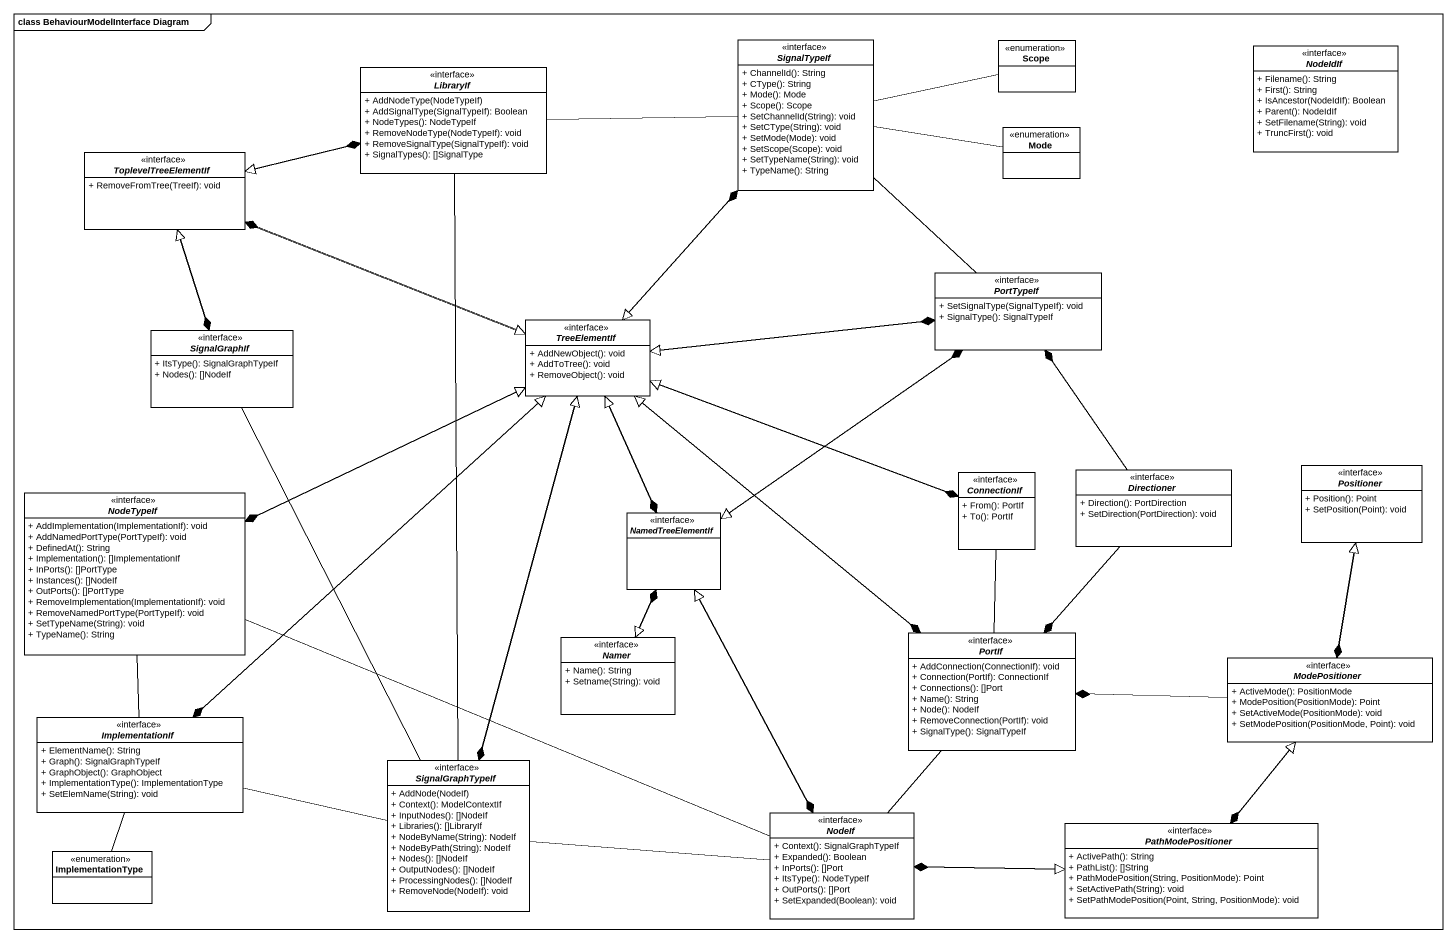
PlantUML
@startuml
mainframe class BehaviourModelInterface Diagram
hide circle
hide empty members
skinparam classAttributeIconSize 0
interface SignalTypeIf <<interface>> {
  + ChannelId(): String
  + CType(): String
  + Mode(): Mode
  + Scope(): Scope
  + SetChannelId(String): void
  + SetCType(String): void
  + SetMode(Mode): void
  + SetScope(Scope): void
  + SetTypeName(String): void
  + TypeName(): String
}
enum Scope
interface NodeIdIf {
  + Filename(): String
  + First(): String
  + IsAncestor(NodeIdIf): Boolean
  + Parent(): NodeIdIf
  + SetFilename(String): void
  + TruncFirst(): void
}
interface LibraryIf <<interface>> {
  + AddNodeType(NodeTypeIf)
  + AddSignalType(SignalTypeIf): Boolean
  + NodeTypes(): NodeTypeIf
  + RemoveNodeType(NodeTypeIf): void
  + RemoveSignalType(SignalTypeIf): void
  + SignalTypes(): []SignalType
}
enum Mode
interface ToplevelTreeElementIf {
  + RemoveFromTree(TreeIf): void
}
interface PortTypeIf <<interface>> {
  + SetSignalType(SignalTypeIf): void
  + SignalType(): SignalTypeIf
}
interface TreeElementIf {
  + AddNewObject(): void
  + AddToTree(): void
  + RemoveObject(): void
}
interface SignalGraphIf {
  + ItsType(): SignalGraphTypeIf
  + Nodes(): []NodeIf
}
interface ConnectionIf {
  + From(): PortIf
  + To(): PortIf
}
interface Directioner <<interface>> {
  + Direction(): PortDirection
  + SetDirection(PortDirection): void
}
interface Positioner <<interface>> {
  + Position(): Point
  + SetPosition(Point): void
}
interface NodeTypeIf <<interface>> {
  + AddImplementation(ImplementationIf): void
  + AddNamedPortType(PortTypeIf): void
  + DefinedAt(): String
  + Implementation(): []ImplementationIf
  + InPorts(): []PortType
  + Instances(): []NodeIf
  + OutPorts(): []PortType
  + RemoveImplementation(ImplementationIf): void
  + RemoveNamedPortType(PortTypeIf): void
  + SetTypeName(String): void
  + TypeName(): String
}
interface NamedTreeElementIf
interface Namer <<interface>> {
  + Name(): String
  + Setname(String): void
}
interface PortIf {
  + AddConnection(ConnectionIf): void
  + Connection(PortIf): ConnectionIf
  + Connections(): []Port
  + Name(): String
  + Node(): NodeIf
  + RemoveConnection(PortIf): void
  + SignalType(): SignalTypeIf
}
interface ModePositioner <<interface>> {
  + ActiveMode(): PositionMode
  + ModePosition(PositionMode): Point
  + SetActiveMode(PositionMode): void
  + SetModePosition(PositionMode, Point): void
}
interface ImplementationIf <<interface>> {
  + ElementName(): String
  + Graph(): SignalGraphTypeIf
  + GraphObject(): GraphObject
  + ImplementationType(): ImplementationType
  + SetElemName(String): void
}
interface SignalGraphTypeIf <<interface>> {
  + AddNode(NodeIf)
  + Context(): ModelContextIf
  + InputNodes(): []NodeIf
  + Libraries(): []LibraryIf
  + NodeByName(String): NodeIf
  + NodeByPath(String): NodeIf
  + Nodes(): []NodeIf
  + OutputNodes(): []NodeIf
  + ProcessingNodes(): []NodeIf
  + RemoveNode(NodeIf): void
}
interface NodeIf {
  + Context(): SignalGraphTypeIf
  + Expanded(): Boolean
  + InPorts(): []Port
  + ItsType(): NodeTypeIf
  + OutPorts(): []Port
  + SetExpanded(Boolean): void
}
interface PathModePositioner {
  + ActivePath(): String
  + PathList(): []String
  + PathModePosition(String, PositionMode): Point
  + SetActivePath(String): void
  + SetPathModePosition(Point, String, PositionMode): void
}
enum ImplementationType
SignalTypeIf -right- Scope
SignalTypeIf -right- Mode
SignalTypeIf --|> TreeElementIf
LibraryIf -right- SignalTypeIf
LibraryIf -left-|> ToplevelTreeElementIf
LibraryIf -- SignalGraphTypeIf
ToplevelTreeElementIf -right-* LibraryIf
ToplevelTreeElementIf -right-|> TreeElementIf
ToplevelTreeElementIf --* SignalGraphIf
PortTypeIf -up- SignalTypeIf
PortTypeIf -left-|> TreeElementIf
PortTypeIf --|> NamedTreeElementIf
TreeElementIf -up-* SignalTypeIf
TreeElementIf -left-* ToplevelTreeElementIf
TreeElementIf -right-* PortTypeIf
TreeElementIf -right-* ConnectionIf
TreeElementIf -left-* NodeTypeIf
TreeElementIf --* NamedTreeElementIf
TreeElementIf --* PortIf
TreeElementIf --* ImplementationIf
TreeElementIf --* SignalGraphTypeIf
SignalGraphIf -up-|> ToplevelTreeElementIf
SignalGraphIf -- SignalGraphTypeIf
ConnectionIf -left-|> TreeElementIf
ConnectionIf -- PortIf
Directioner -up-* PortTypeIf
Directioner --* PortIf
Positioner --* ModePositioner
NodeTypeIf -right-|> TreeElementIf
NodeTypeIf -- ImplementationIf
NamedTreeElementIf -up-* PortTypeIf
NamedTreeElementIf -up-|> TreeElementIf
NamedTreeElementIf --|> Namer
NamedTreeElementIf --* NodeIf
Namer -up-* NamedTreeElementIf
PortIf -up-|> TreeElementIf
ModePositioner -up-|> Positioner
ModePositioner -left-* PortIf
ModePositioner --* PathModePositioner
ImplementationIf -up-|> TreeElementIf
ImplementationIf -right- SignalGraphTypeIf
ImplementationIf -- ImplementationType
SignalGraphTypeIf -up-|> TreeElementIf
NodeIf -left- NodeTypeIf
NodeIf -up-|> NamedTreeElementIf
NodeIf -up- PortIf
NodeIf -left- SignalGraphTypeIf
NodeIf -right-|> PathModePositioner
PathModePositioner -up-|> ModePositioner
PathModePositioner -left-* NodeIf
@enduml
